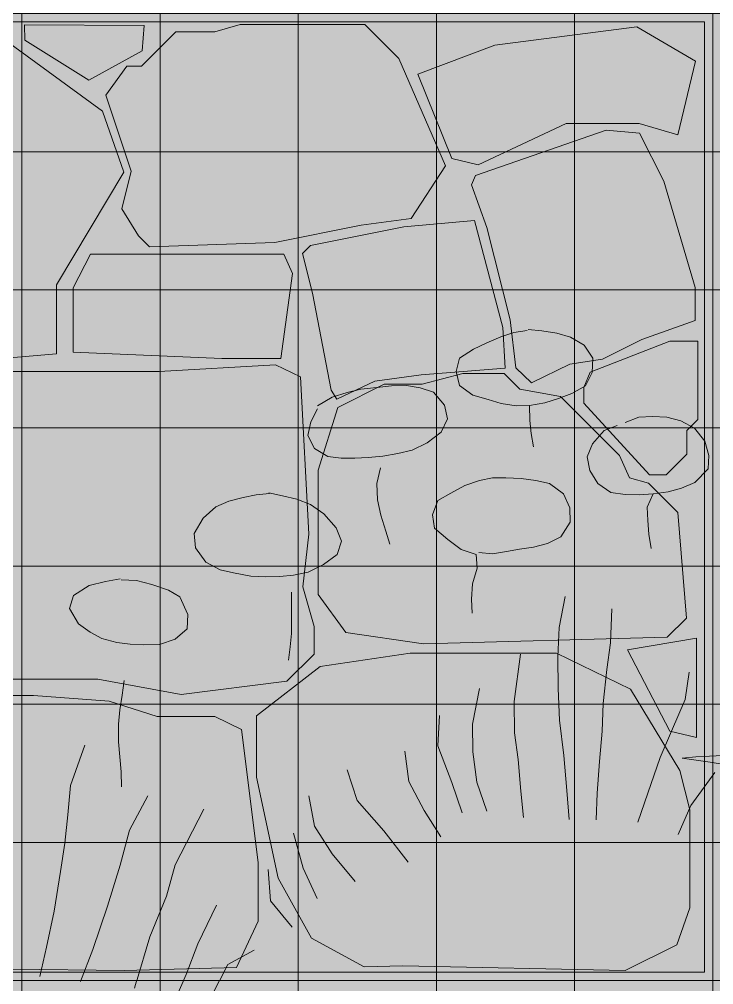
# Model space of a CAD drawing. Header units: centimetres. Extents: x -4381 to 5639, y -3920 to 4826.
# Drawn here: x 187.233 to 187.767, y 5.41 to 6.152 of the extents above; entities that cross this region are included whole.
import ezdxf
from ezdxf.xclip import XClip

# ---------------------------------------------------------------- set-up
doc = ezdxf.new("R2010")
doc.units = ezdxf.units.CM
doc.header["$MEASUREMENT"] = 0
doc.header["$XCLIPFRAME"] = 0
doc.set_wipeout_variables(frame=1)
doc.linetypes.add('Wipeout_Contour', pattern=[100, 0, -100])
for name, color, linetype, lineweight, true_color in [('0_Pen_No__181', 7, 'Continuous', 5, 0xddeaa8), ('cad-block.com_Pen_No__62', 7, 'Continuous', 5, 0xaaaaaa), ('hatch stone_Pen_No__254', 7, 'Continuous', 13, 0xe8e8e8), ('Mur de clôture_Pen_No__178', 7, 'Continuous', 5, 0xbda888), ('MURS CLOTURE_Pen_No__185', 7, 'Continuous', 5, 0xbce39b)]:
    doc.layers.add(name, color=color, linetype=linetype, lineweight=lineweight, true_color=true_color)
for name, color, linetype, lineweight in [('0_Pen_No__7', 7, 'Continuous', 5), ('Mur de clôture_Pen_No__1', 7, 'Continuous', 5), ('net_Pen_No__1', 7, 'Continuous', 5), ('trees_Pen_No__1', 7, 'Continuous', 5)]:
    doc.layers.add(name, color=color, linetype=linetype, lineweight=lineweight)
doc.layers.add('Drawing & Figure', color=7, linetype='Continuous')
doc.layers.add('Mur de clôture', color=7, linetype='Continuous')

# ---------------------------------------------------------------- blocks, each defined once
blk = doc.blocks.new('Drawing_15_15', base_point=(-267.67341, 10.61787))
at = {"layer": 'hatch stone_Pen_No__254', "linetype": 'Continuous', "ltscale": 10}
for points in [[(187.23751, 6.1475), (187.23774, 6.13576), (187.28699, 6.10501), (187.32774, 6.12752), (187.32945, 6.14709)], [(187.33352, 5.97694), (187.42973, 5.98021), (187.49622, 5.99355), (187.53455, 5.99885), (187.56103, 6.03909), (187.5252, 6.12175), (187.49906, 6.14788), (187.4031, 6.14788), (187.38364, 6.14211), (187.35377, 6.14211), (187.32743, 6.11577), (187.31613, 6.11577), (187.29995, 6.09361), (187.31948, 6.03513), (187.3123, 6.00617), (187.32513, 5.98533)], [(187.58605, 6.04002), (187.65368, 6.07178), (187.70985, 6.07178), (187.73943, 6.06296), (187.75312, 6.11972), (187.7079, 6.14616), (187.59873, 6.1319), (187.5398, 6.10972), (187.56581, 6.04497)], [(187.06458, 5.91005), (187.10985, 5.91005), (187.16622, 5.88656), (187.26216, 5.89481), (187.26216, 5.94782), (187.31377, 6.03441), (187.29729, 6.08115), (187.2136, 6.1422), (187.11107, 6.12313), (187.11115, 6.06662), (187.06742, 6.0574), (187.05682, 6.0038), (187.05076, 5.98993)], [(187.61489, 5.88399), (187.62696, 5.87249), (187.65659, 5.88682), (187.68152, 5.89058), (187.71187, 5.90577), (187.75277, 5.92031), (187.75277, 5.9456), (187.72874, 6.02751), (187.70991, 6.06421), (187.68434, 6.06672), (187.58403, 6.03169), (187.58086, 6.02449), (187.59264, 5.99178), (187.61062, 5.92077)], [(187.47313, 5.86684), (187.47736, 5.85999), (187.50669, 5.8736), (187.54215, 5.87865), (187.60687, 5.88373), (187.60508, 5.91503), (187.58323, 5.9972), (187.52904, 5.99241), (187.4572, 5.97794), (187.45102, 5.97175), (187.45886, 5.94138)], [(187.27474, 5.896), (187.38909, 5.89116), (187.43453, 5.89116), (187.44344, 5.95643), (187.4366, 5.97144), (187.28821, 5.97144), (187.27474, 5.94553)], [(187.66725, 5.85677), (187.71776, 5.80173), (187.73046, 5.80173), (187.74627, 5.81754), (187.74627, 5.83569), (187.75472, 5.84414), (187.75472, 5.90441), (187.73321, 5.90441), (187.67198, 5.88058), (187.66725, 5.86875)], [(187.16496, 5.66158), (187.18206, 5.64479), (187.29379, 5.64479), (187.35791, 5.633), (187.43907, 5.64306), (187.45997, 5.66396), (187.45997, 5.68522), (187.45143, 5.71575), (187.45588, 5.75621), (187.44957, 5.87696), (187.43033, 5.88638), (187.34105, 5.88109), (187.18468, 5.88109), (187.16496, 5.72226)], [(187.5441, 5.67191), (187.73136, 5.677), (187.74601, 5.69165), (187.73936, 5.77289), (187.71696, 5.7953), (187.70232, 5.79936), (187.69468, 5.81661), (187.64938, 5.8619), (187.61794, 5.86759), (187.60602, 5.87951), (187.57433, 5.87951), (187.54294, 5.87145), (187.51394, 5.87145), (187.47821, 5.85354), (187.46306, 5.80531), (187.46306, 5.70979), (187.48448, 5.68051)], [(187.70071, 5.66728), (187.73323, 5.60464), (187.75385, 5.59981), (187.75385, 5.67605)], [(187.69904, 5.42087), (187.73882, 5.44035), (187.74859, 5.46884), (187.74859, 5.5442), (187.74094, 5.5745), (187.70319, 5.63691), (187.6463, 5.66467), (187.53367, 5.66467), (187.46471, 5.65436), (187.41572, 5.61661), (187.41572, 5.56945), (187.43235, 5.49172), (187.458, 5.4455), (187.49856, 5.42362), (187.52817, 5.42427)], [(187.16559, 5.42871), (187.22736, 5.42172), (187.31436, 5.42072), (187.40023, 5.42295), (187.41702, 5.45864), (187.41702, 5.50371), (187.40417, 5.60596), (187.3838, 5.61609), (187.33941, 5.61609), (187.30246, 5.62768), (187.2444, 5.632), (187.19076, 5.632), (187.18182, 5.59651), (187.17472, 5.57377), (187.17758, 5.53086), (187.16961, 5.50543)]]:
    blk.add_hatch(color=256, dxfattribs=at).paths.add_polyline_path(points)
at = {"color": 254, "linetype": 'Wipeout_Contour', "lineweight": 0, "ltscale": 1671.77046}
blk.add_wipeout([(179.48533, 5.41306), (179.48533, 3.18267), (181.1878, 3.00308), (181.46189, 2.98966), (187.42523, 2.53764), (187.80619, 2.50145), (191.56927, 2.14944), (191.60609, 2.14613), (191.60609, 5.41306)], dxfattribs=at).dxf.layer = 'Mur de clôture'
at = {"layer": 'Mur de clôture_Pen_No__178', "linetype": 'Continuous', "ltscale": 10}
blk.add_hatch(color=256, dxfattribs=at).paths.add_polyline_path([(179.48533, 5.41306), (179.48533, 3.18267), (181.1878, 3.00308), (181.46189, 2.98966), (187.42523, 2.53764), (187.80619, 2.50145), (191.56927, 2.14944), (191.60609, 2.14613), (191.60609, 5.41306)])
at = {"color": 254, "linetype": 'Wipeout_Contour', "lineweight": 0, "ltscale": 742.542426}
blk.add_wipeout([(179.48533, 5.41306), (191.60437, 5.41306), (191.60437, 6.15622), (179.48533, 6.15622)], dxfattribs=at).dxf.layer = 'Mur de clôture'
at = {"layer": '0_Pen_No__181', "linetype": 'Continuous', "ltscale": 10}
blk.add_hatch(color=256, dxfattribs=at).paths.add_polyline_path([(187.92469, 5.45969), (187.87703, 5.57678), (187.74813, 5.65007), (187.55628, 5.61673), (187.39964, 5.63797), (187.25276, 5.732), (187.15436, 5.85272), (186.99172, 5.92272), (186.66503, 5.8479), (186.65425, 5.81804), (186.59021, 5.73677), (186.50602, 5.62595), (186.44084, 5.50183), (186.40527, 5.42502), (187.90503, 5.42502)])
at = {"layer": 'Mur de clôture_Pen_No__178', "linetype": 'Continuous', "ltscale": 10}
blk.add_hatch(color=256, dxfattribs=at).paths.add_polyline_path([(179.48533, 5.41306), (191.60437, 5.41306), (191.60437, 6.15622), (179.48533, 6.15622)])
at = {"layer": 'MURS CLOTURE_Pen_No__185', "linetype": 'Continuous', "lineweight": 0, "ltscale": 10, "true_color": 0xc7e4ae}
blk.add_hatch(color=9, dxfattribs=at).paths.add_polyline_path([(188.15596, 5.42058, 0.247909), (187.95953, 5.65435, 0.003882), (187.95339, 5.65906, 0.089712), (187.79507, 5.739, -0.153978), (188.03851, 5.49504, 0.203141), (187.74267, 5.58384, -0.203964), (188.03536, 5.42004)])
at = {"layer": '0_Pen_No__7', "linetype": 'Continuous', "ltscale": 10}
for p, q in [((187.59274, 5.90308), (187.60335, 5.90788)), ((187.60335, 5.90788), (187.61354, 5.91113)), ((187.61354, 5.91113), (187.62376, 5.91259)), ((187.62441, 5.91349), (187.63488, 5.91229)), ((187.63488, 5.91229), (187.64647, 5.91066)), ((187.64647, 5.91066), (187.65697, 5.90746)), ((187.65697, 5.90746), (187.6675, 5.90136)), ((187.58257, 5.89828), (187.59274, 5.90308)), ((187.6675, 5.90136), (187.67408, 5.89144)), ((187.56922, 5.8812), (187.57175, 5.89146)), ((187.57175, 5.89146), (187.58257, 5.89828)), ((187.67408, 5.89144), (187.67377, 5.88031)), ((187.5718, 5.87033), (187.56922, 5.8812)), ((187.67377, 5.88031), (187.66857, 5.87001)), ((187.5082, 5.86885), (187.51953, 5.87011)), ((187.51953, 5.87011), (187.53109, 5.87048)), ((187.53109, 5.87048), (187.54157, 5.86861)), ((187.58191, 5.8629), (187.5718, 5.87033)), ((187.66857, 5.87001), (187.65796, 5.86432)), ((187.47382, 5.86129), (187.48534, 5.865)), ((187.48534, 5.865), (187.49598, 5.86758)), ((187.49598, 5.86758), (187.5082, 5.86885)), ((187.54157, 5.86861), (187.55163, 5.86518)), ((187.55163, 5.86518), (187.5602, 5.85528)), ((187.59374, 5.85949), (187.58191, 5.8629)), ((187.65796, 5.86432), (187.64778, 5.86041)), ((187.46256, 5.8547), (187.47382, 5.86129)), ((187.5602, 5.85528), (187.56257, 5.84463)), ((187.60379, 5.85651), (187.59374, 5.85949)), ((187.61515, 5.85487), (187.60379, 5.85651)), ((187.62538, 5.855), (187.61515, 5.85487)), ((187.63715, 5.85716), (187.62538, 5.855)), ((187.62538, 5.855), (187.62575, 5.84344)), ((187.64778, 5.86041), (187.63715, 5.85716)), ((187.45738, 5.8424), (187.46259, 5.85247)), ((187.45507, 5.83191), (187.45738, 5.8424)), ((187.56257, 5.84463), (187.55758, 5.83456)), ((187.62575, 5.84344), (187.62677, 5.83344)), ((187.6828, 5.83572), (187.69298, 5.83963)), ((187.69896, 5.84193), (187.70958, 5.84607)), ((187.70958, 5.84607), (187.72003, 5.84665)), ((187.72003, 5.84665), (187.73093, 5.84612)), ((187.73093, 5.84612), (187.74187, 5.84315)), ((187.74187, 5.84315), (187.75218, 5.8375)), ((187.55758, 5.83456), (187.54679, 5.82619)), ((187.62677, 5.83344), (187.62868, 5.82324)), ((187.67381, 5.82559), (187.6828, 5.83572)), ((187.75218, 5.8375), (187.76009, 5.82759)), ((187.46031, 5.82197), (187.45507, 5.83191)), ((187.54679, 5.82619), (187.53529, 5.82071)), ((187.66971, 5.81553), (187.67381, 5.82559)), ((187.76009, 5.82759), (187.76335, 5.81651)), ((187.47062, 5.81587), (187.46031, 5.82197)), ((187.5242, 5.81812), (187.51288, 5.81619)), ((187.53529, 5.82071), (187.5242, 5.81812)), ((187.48087, 5.81445), (187.47062, 5.81587)), ((187.49132, 5.81458), (187.48087, 5.81445)), ((187.50155, 5.81516), (187.49132, 5.81458)), ((187.51288, 5.81619), (187.50155, 5.81516)), ((187.67185, 5.8051), (187.66971, 5.81553)), ((187.76335, 5.81651), (187.76281, 5.80627)), ((187.51102, 5.80722), (187.50828, 5.79517)), ((187.67798, 5.79495), (187.67185, 5.8051)), ((187.76281, 5.80627), (187.75249, 5.7959)), ((187.50828, 5.79517), (187.50867, 5.7825)), ((187.58719, 5.79735), (187.5759, 5.79364)), ((187.59718, 5.79948), (187.58719, 5.79735)), ((187.60719, 5.79938), (187.59718, 5.79948)), ((187.61898, 5.79887), (187.60719, 5.79938)), ((187.63035, 5.79745), (187.61898, 5.79887)), ((187.64083, 5.79514), (187.63035, 5.79745)), ((187.65161, 5.78705), (187.64083, 5.79514)), ((187.75249, 5.7959), (187.74231, 5.79155)), ((187.42512, 5.78794), (187.43564, 5.78562)), ((187.56507, 5.78772), (187.55514, 5.78203)), ((187.5759, 5.79364), (187.56507, 5.78772)), ((187.68808, 5.78818), (187.67798, 5.79495)), ((187.699, 5.78654), (187.68808, 5.78818)), ((187.73211, 5.78875), (187.72057, 5.78704)), ((187.74231, 5.79155), (187.73211, 5.78875)), ((187.38459, 5.77718), (187.39454, 5.78153)), ((187.39454, 5.78153), (187.4054, 5.78434)), ((187.4054, 5.78434), (187.41539, 5.78647)), ((187.41539, 5.78647), (187.42561, 5.78727)), ((187.43564, 5.78562), (187.44679, 5.78309)), ((187.44679, 5.78309), (187.4573, 5.779)), ((187.50867, 5.7825), (187.51127, 5.77074)), ((187.55514, 5.78203), (187.55105, 5.77108)), ((187.65642, 5.77643), (187.65161, 5.78705)), ((187.70968, 5.78646), (187.699, 5.78654)), ((187.72057, 5.78704), (187.70968, 5.78646)), ((187.72057, 5.78704), (187.71603, 5.77697)), ((187.37469, 5.76838), (187.38459, 5.77718)), ((187.4573, 5.779), (187.4674, 5.77179)), ((187.65678, 5.76532), (187.65642, 5.77643)), ((187.71603, 5.77697), (187.71638, 5.76652)), ((187.36794, 5.75673), (187.37469, 5.76838)), ((187.4674, 5.77179), (187.47688, 5.76101)), ((187.51127, 5.77074), (187.51498, 5.75833)), ((187.55105, 5.77108), (187.55252, 5.76064)), ((187.71638, 5.76652), (187.71718, 5.75608)), ((187.47688, 5.76101), (187.48102, 5.75061)), ((187.51498, 5.75833), (187.51823, 5.74836)), ((187.55252, 5.76064), (187.56286, 5.7521)), ((187.64959, 5.7541), (187.65678, 5.76532)), ((187.36897, 5.74562), (187.36794, 5.75673)), ((187.48102, 5.75061), (187.47759, 5.74056)), ((187.56286, 5.7521), (187.57297, 5.74445)), ((187.6392, 5.74885), (187.64959, 5.7541)), ((187.71718, 5.75608), (187.71888, 5.74498)), ((187.37668, 5.73459), (187.36897, 5.74562)), ((187.57297, 5.74445), (187.58458, 5.74059)), ((187.60769, 5.74267), (187.6179, 5.74458)), ((187.6179, 5.74458), (187.62856, 5.74605)), ((187.62856, 5.74605), (187.6392, 5.74885)), ((187.47759, 5.74056), (187.46723, 5.73286)), ((187.58458, 5.74059), (187.58517, 5.72992)), ((187.58648, 5.74203), (187.59704, 5.74097)), ((187.59704, 5.74097), (187.60769, 5.74267)), ((187.38787, 5.72873), (187.37668, 5.73459)), ((187.39814, 5.72642), (187.38787, 5.72873)), ((187.46723, 5.73286), (187.45552, 5.72693)), ((187.58517, 5.72992), (187.58176, 5.71787)), ((187.29966, 5.71962), (187.31102, 5.72167)), ((187.31169, 5.72096), (187.32349, 5.72057)), ((187.41129, 5.72391), (187.39814, 5.72642)), ((187.42264, 5.72339), (187.41129, 5.72391)), ((187.43376, 5.72353), (187.42264, 5.72339)), ((187.44421, 5.72456), (187.43376, 5.72353)), ((187.45552, 5.72693), (187.44421, 5.72456)), ((187.27517, 5.70909), (187.28706, 5.71656)), ((187.28706, 5.71656), (187.29966, 5.71962)), ((187.32349, 5.72057), (187.3353, 5.71735)), ((187.3353, 5.71735), (187.34798, 5.71317)), ((187.58176, 5.71787), (187.58102, 5.70607)), ((187.27199, 5.69889), (187.27517, 5.70909)), ((187.34798, 5.71317), (187.3568, 5.70785)), ((187.3568, 5.70785), (187.36283, 5.69432)), ((187.44259, 5.71141), (187.44255, 5.67983)), ((187.58102, 5.70607), (187.58138, 5.69539)), ((187.65298, 5.70829), (187.64841, 5.6845)), ((187.27883, 5.68721), (187.27199, 5.69889)), ((187.68881, 5.69866), (187.68774, 5.67256)), ((187.36283, 5.69432), (187.36241, 5.68326)), ((187.28782, 5.68091), (187.27883, 5.68721)), ((187.64841, 5.6845), (187.64732, 5.66186)), ((187.29678, 5.67602), (187.28782, 5.68091)), ((187.36241, 5.68326), (187.35321, 5.67542)), ((187.44255, 5.67983), (187.44157, 5.66958)), ((187.30838, 5.67286), (187.29678, 5.67602)), ((187.31867, 5.67152), (187.30838, 5.67286)), ((187.32902, 5.67108), (187.31867, 5.67152)), ((187.34119, 5.67125), (187.32902, 5.67108)), ((187.35321, 5.67542), (187.34119, 5.67125)), ((187.44157, 5.66958), (187.44037, 5.65933)), ((187.68774, 5.67256), (187.68492, 5.65216)), ((187.61849, 5.66398), (187.61375, 5.62759)), ((187.64732, 5.66186), (187.64743, 5.63742)), ((187.68492, 5.65216), (187.68212, 5.62594)), ((187.74813, 5.65007), (187.74521, 5.62912)), ((187.31415, 5.64357), (187.31253, 5.63242)), ((187.31253, 5.63242), (187.31064, 5.62113)), ((187.58713, 5.63747), (187.58181, 5.61015)), ((187.64743, 5.63742), (187.6485, 5.61309)), ((187.61375, 5.62759), (187.61385, 5.60332)), ((187.68212, 5.62594), (187.68124, 5.60458)), ((187.74521, 5.62912), (187.73464, 5.60481)), ((187.31064, 5.62113), (187.30973, 5.61)), ((187.30973, 5.61), (187.30971, 5.59649)), ((187.55628, 5.61673), (187.55508, 5.59336)), ((187.58181, 5.61015), (187.5819, 5.58879)), ((187.6485, 5.61309), (187.65186, 5.58612)), ((187.61385, 5.60332), (187.61685, 5.58294)), ((187.68124, 5.60458), (187.6794, 5.58127)), ((187.73464, 5.60481), (187.72599, 5.58438)), ((187.30971, 5.59649), (187.31078, 5.58497)), ((187.28392, 5.59405), (187.27284, 5.56301)), ((187.28392, 5.59405), (187.27284, 5.56301)), ((187.52978, 5.58924), (187.53287, 5.56608)), ((187.55508, 5.59336), (187.56588, 5.56525)), ((187.5819, 5.58879), (187.58492, 5.56551)), ((187.31078, 5.58497), (187.31184, 5.57346)), ((187.61685, 5.58294), (187.6189, 5.55868)), ((187.65186, 5.58612), (187.65426, 5.55902)), ((187.6794, 5.58127), (187.67756, 5.55699)), ((187.72599, 5.58438), (187.71639, 5.55716)), ((187.31184, 5.57346), (187.31199, 5.56199)), ((187.48545, 5.57499), (187.49312, 5.55134)), ((187.76778, 5.57291), (187.74944, 5.54759)), ((187.53287, 5.56608), (187.54461, 5.5438)), ((187.56588, 5.56525), (187.57375, 5.54198)), ((187.58492, 5.56551), (187.59278, 5.54321)), ((187.27284, 5.56301), (187.27077, 5.54038)), ((187.27284, 5.56301), (187.27077, 5.54038)), ((187.6189, 5.55868), (187.62093, 5.5383)), ((187.65426, 5.55902), (187.65606, 5.53675)), ((187.33228, 5.55512), (187.31802, 5.52873)), ((187.33228, 5.55512), (187.31802, 5.52873)), ((187.45602, 5.55491), (187.4602, 5.53178)), ((187.45602, 5.55491), (187.4602, 5.53178)), ((187.49312, 5.55134), (187.51361, 5.52813)), ((187.67756, 5.55699), (187.67668, 5.5366)), ((187.71639, 5.55716), (187.70872, 5.53479)), ((187.3753, 5.54485), (187.35321, 5.50187)), ((187.3753, 5.54485), (187.35321, 5.50187)), ((187.54461, 5.5438), (187.55732, 5.52346)), ((187.74944, 5.54759), (187.73983, 5.52522)), ((187.27077, 5.54038), (187.26846, 5.51868)), ((187.27077, 5.54038), (187.26846, 5.51868)), ((187.31802, 5.52873), (187.31106, 5.5018)), ((187.31802, 5.52873), (187.31106, 5.5018)), ((187.4602, 5.53178), (187.47388, 5.51048)), ((187.4602, 5.53178), (187.47388, 5.51048)), ((187.51361, 5.52813), (187.53216, 5.50394)), ((187.44427, 5.52623), (187.45145, 5.49934)), ((187.44427, 5.52623), (187.45145, 5.49934)), ((187.26846, 5.51868), (187.26521, 5.49674)), ((187.26846, 5.51868), (187.26521, 5.49674)), ((187.47388, 5.51048), (187.49145, 5.4892)), ((187.47388, 5.51048), (187.49145, 5.4892)), ((187.31106, 5.5018), (187.30134, 5.47012)), ((187.31106, 5.5018), (187.30134, 5.47012)), ((187.35321, 5.50187), (187.34645, 5.478)), ((187.35321, 5.50187), (187.34645, 5.478)), ((187.42457, 5.49829), (187.42647, 5.47436)), ((187.42457, 5.49829), (187.42647, 5.47436)), ((187.45145, 5.49934), (187.46223, 5.47609)), ((187.45145, 5.49934), (187.46223, 5.47609)), ((187.26521, 5.49674), (187.26018, 5.4663)), ((187.26521, 5.49674), (187.26018, 5.4663)), ((187.34645, 5.478), (187.33367, 5.44652)), ((187.34645, 5.478), (187.33367, 5.44652)), ((187.30134, 5.47012), (187.28999, 5.43701)), ((187.30134, 5.47012), (187.28999, 5.43701)), ((187.38504, 5.47106), (187.37067, 5.44118)), ((187.38504, 5.47106), (187.37067, 5.44118)), ((187.42647, 5.47436), (187.44306, 5.45404)), ((187.42647, 5.47436), (187.44306, 5.45404)), ((187.26018, 5.4663), (187.25441, 5.43868)), ((187.26018, 5.4663), (187.25441, 5.43868)), ((187.33367, 5.44652), (187.32192, 5.40728)), ((187.33367, 5.44652), (187.32192, 5.40728)), ((187.37067, 5.44118), (187.36179, 5.41775)), ((187.37067, 5.44118), (187.36179, 5.41775)), ((187.25441, 5.43868), (187.24928, 5.41624)), ((187.25441, 5.43868), (187.24928, 5.41624)), ((187.28999, 5.43701), (187.28041, 5.4124)), ((187.28999, 5.43701), (187.28041, 5.4124)), ((187.41393, 5.43627), (187.39368, 5.42536)), ((187.41393, 5.43627), (187.39368, 5.42536)), ((187.39368, 5.42536), (187.38104, 5.40094)), ((187.39368, 5.42536), (187.38104, 5.40094)), ((187.36179, 5.41775), (187.34851, 5.38815)), ((187.36179, 5.41775), (187.34851, 5.38815))]:
    blk.add_line(p, q, dxfattribs=at)
at = {"layer": 'cad-block.com_Pen_No__62', "linetype": 'Continuous', "ltscale": 10, "flags": 128}
for points in [[(187.23751, 6.1475), (187.23774, 6.13576), (187.28699, 6.10501), (187.32774, 6.12752), (187.32945, 6.14709), (187.23751, 6.1475)], [(187.33352, 5.97694), (187.32513, 5.98533), (187.3123, 6.00617), (187.31948, 6.03513), (187.29995, 6.09361), (187.31613, 6.11577), (187.32743, 6.11577), (187.35377, 6.14211), (187.38364, 6.14211), (187.4031, 6.14788), (187.49906, 6.14788), (187.5252, 6.12175), (187.56103, 6.03909), (187.53455, 5.99885), (187.49622, 5.99355), (187.42973, 5.98021), (187.33352, 5.97694)], [(187.58605, 6.04002), (187.56581, 6.04497), (187.5398, 6.10972), (187.59873, 6.1319), (187.7079, 6.14616), (187.75312, 6.11972), (187.73943, 6.06296), (187.70985, 6.07178), (187.65368, 6.07178), (187.58605, 6.04002)], [(187.06458, 5.91005), (187.10985, 5.91005), (187.16622, 5.88656), (187.26216, 5.89481), (187.26216, 5.94782), (187.31377, 6.03441), (187.29729, 6.08115), (187.2136, 6.1422), (187.11107, 6.12313), (187.11115, 6.06662), (187.06742, 6.0574), (187.05682, 6.0038), (187.05076, 5.98993), (187.06458, 5.91005)], [(187.61489, 5.88399), (187.61062, 5.92077), (187.59264, 5.99178), (187.58086, 6.02449), (187.58403, 6.03169), (187.68434, 6.06672), (187.70991, 6.06421), (187.72874, 6.02751), (187.75277, 5.9456), (187.75277, 5.92031), (187.71187, 5.90577), (187.68152, 5.89058), (187.65659, 5.88682), (187.62696, 5.87249), (187.61489, 5.88399)], [(187.47313, 5.86684), (187.45886, 5.94138), (187.45102, 5.97175), (187.4572, 5.97794), (187.52904, 5.99241), (187.58323, 5.9972), (187.60508, 5.91503), (187.60687, 5.88373), (187.54215, 5.87865), (187.50669, 5.8736), (187.47736, 5.85999), (187.47313, 5.86684)], [(187.27474, 5.896), (187.27474, 5.94553), (187.28821, 5.97144), (187.4366, 5.97144), (187.44344, 5.95643), (187.43453, 5.89116), (187.38909, 5.89116), (187.27474, 5.896)], [(187.66725, 5.85677), (187.66725, 5.86875), (187.67198, 5.88058), (187.73321, 5.90441), (187.75472, 5.90441), (187.75472, 5.87037), (187.75472, 5.84414), (187.74627, 5.83569), (187.74627, 5.81754), (187.73046, 5.80173), (187.71776, 5.80173), (187.66725, 5.85677)], [(187.16496, 5.66158), (187.16496, 5.72226), (187.18468, 5.88109), (187.2161, 5.88109), (187.34105, 5.88109), (187.43033, 5.88638), (187.44957, 5.87696), (187.45588, 5.75621), (187.45143, 5.71575), (187.45997, 5.68522), (187.45997, 5.66396), (187.43907, 5.64306), (187.35791, 5.633), (187.29379, 5.64479), (187.18206, 5.64479), (187.16496, 5.66158)], [(187.5441, 5.67191), (187.48448, 5.68051), (187.46306, 5.70979), (187.46306, 5.80531), (187.47821, 5.85354), (187.51394, 5.87145), (187.54294, 5.87145), (187.57433, 5.87951), (187.60602, 5.87951), (187.61794, 5.86759), (187.64938, 5.8619), (187.69468, 5.81661), (187.70232, 5.79936), (187.71696, 5.7953), (187.73936, 5.77289), (187.74601, 5.69165), (187.73136, 5.677), (187.5441, 5.67191)], [(187.70071, 5.66728), (187.73323, 5.60464), (187.75385, 5.59981), (187.75385, 5.67605), (187.70071, 5.66728)], [(187.69904, 5.42087), (187.52817, 5.42427), (187.49856, 5.42362), (187.458, 5.4455), (187.43235, 5.49172), (187.41572, 5.56945), (187.41572, 5.61661), (187.46471, 5.65436), (187.53367, 5.66467), (187.6463, 5.66467), (187.70319, 5.63691), (187.74094, 5.5745), (187.74859, 5.5442), (187.74859, 5.46884), (187.73882, 5.44035), (187.69904, 5.42087)], [(187.16559, 5.42871), (187.16961, 5.50543), (187.17758, 5.53086), (187.17472, 5.57377), (187.18182, 5.59651), (187.19076, 5.632), (187.2444, 5.632), (187.30246, 5.62768), (187.33941, 5.61609), (187.3838, 5.61609), (187.40417, 5.60596), (187.41702, 5.50371), (187.41702, 5.45864), (187.40023, 5.42295), (187.31436, 5.42072), (187.22736, 5.42172), (187.16559, 5.42871)]]:
    blk.add_lwpolyline(points, close=True, dxfattribs=at)
at = {"layer": 'Mur de clôture_Pen_No__1', "linetype": 'Continuous', "ltscale": 10}
blk.add_line((179.48533, 5.41306), (191.60609, 5.41306), dxfattribs=at)
at = {"layer": 'net_Pen_No__1', "linetype": 'Continuous', "ltscale": 10, "flags": 128}
for points in [[(186.3861, 6.15622), (186.3861, 5.41306), (187.76626, 5.41306), (187.76626, 6.15622), (186.3861, 6.15622)], [(187.76626, 6.15622), (187.76626, 5.41306), (189.14641, 5.41306), (189.14641, 6.15622), (187.76626, 6.15622)], [(186.39247, 6.14985), (186.39247, 5.41943), (187.75989, 5.41943), (187.75989, 6.14985), (186.39247, 6.14985)], [(186.3861, 5.41306), (186.3861, 4.6699), (187.76626, 4.6699), (187.76626, 5.41306), (186.3861, 5.41306)], [(187.76626, 5.41306), (187.76626, 4.6699), (189.14641, 4.6699), (189.14641, 5.41306), (187.76626, 5.41306)]]:
    blk.add_lwpolyline(points, close=True, dxfattribs=at)
for points in [[(187.23543, 6.15622), (187.23543, 5.41306)], [(187.34159, 6.15622), (187.34159, 5.41306)], [(187.44776, 6.15622), (187.44776, 5.41306)], [(187.55393, 6.15622), (187.55393, 5.41306)], [(187.66009, 6.15622), (187.66009, 5.41306)], [(186.3861, 6.05006), (187.76626, 6.05006)], [(187.76626, 6.05006), (189.14641, 6.05006)], [(186.3861, 5.94389), (187.76626, 5.94389)], [(187.76626, 5.94389), (189.14641, 5.94389)], [(186.3861, 5.83773), (187.76626, 5.83773)], [(187.76626, 5.83773), (189.14641, 5.83773)], [(186.3861, 5.73156), (187.76626, 5.73156)], [(187.76626, 5.73156), (189.14641, 5.73156)], [(186.3861, 5.62539), (187.76626, 5.62539)], [(187.76626, 5.62539), (189.14641, 5.62539)], [(186.3861, 5.51923), (187.76626, 5.51923)], [(187.76626, 5.51923), (189.14641, 5.51923)], [(187.23543, 5.41306), (187.23543, 4.6699)], [(187.34159, 5.41306), (187.34159, 4.6699)], [(187.44776, 5.41306), (187.44776, 4.6699)], [(187.55393, 5.41306), (187.55393, 4.6699)], [(187.66009, 5.41306), (187.66009, 4.6699)]]:
    blk.add_lwpolyline(points, dxfattribs=at)
at = {"layer": 'trees_Pen_No__1', "linetype": 'Continuous', "ltscale": 10}
for centre, radius, start, end in [((187.78582, 5.19039), 0.39581, 48.03253, 96.25803), ((187.6966, 5.15812), 0.42821, 37.67072, 83.82273)]:
    blk.add_arc(centre, radius, start, end, dxfattribs=at)

msp = doc.modelspace()

# ---------------------------------------------------------------- block references
at = {"layer": 'Drawing & Figure', "color": 151, "linetype": 'Continuous', "lineweight": 5, "ltscale": 10, "true_color": 0x80c2ff}
ref = msp.add_blockref('Drawing_15_15', (-267.67341, 10.61787), dxfattribs=at)
XClip(ref).set_block_clipping_path([(150.8554874385, 0.9963282177), (191.9907812231, 21.3358905514)])

doc.saveas('drawing.dxf')
